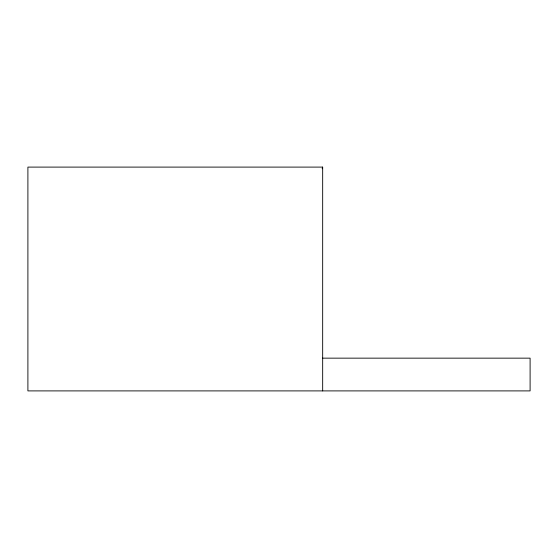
<?xml version="1.0" encoding="UTF-8"?>
<svg xmlns="http://www.w3.org/2000/svg" width="558" height="558" viewBox="0 0 558 558"><rect width="100%" height="100%" fill="white"/><g stroke="black" fill="none" stroke-linecap="round" stroke-linejoin="round"><path stroke-width="0.84" d="M322.182 168.767L322.67 167.1L27.9 167.1L27.9 390.9L530.1 390.9L530.1 358.152L322.538 358.152M322.67 167.1L322.67 390.9"/></g></svg>
